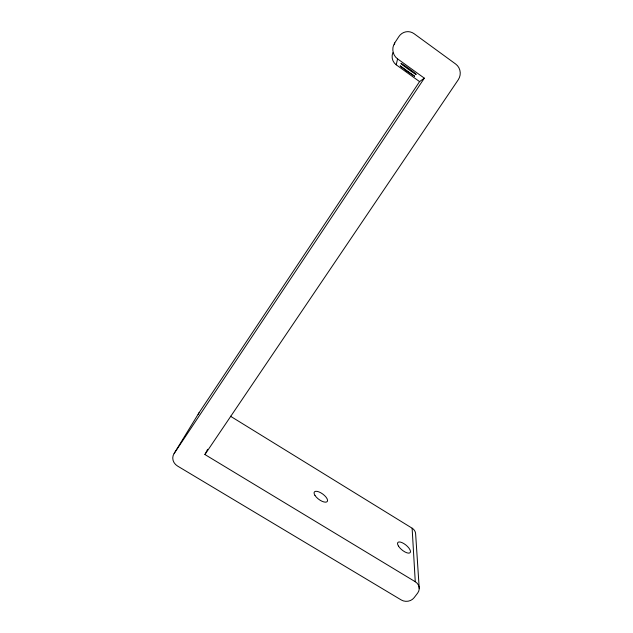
<?xml version="1.0" encoding="UTF-8"?>
<svg xmlns="http://www.w3.org/2000/svg" width="633" height="633" viewBox="0 0 633 633"><rect width="100%" height="100%" fill="white"/><g stroke="black" fill="none" stroke-linecap="round" stroke-linejoin="round"><path stroke-width="0.95" d="M394.501 44.737L394.715 42.949L398.837 36.635A11.489 10.927 89.5 0 1 414.077 33.699L455.705 64.06A11.299 10.808 -82.1 0 1 458.252 79.766L204.918 454.534L415.264 581.727A9.258 8.245 -3.5 0 1 417.598 593.168L414.093 597.718A9.25 8.221 -3.2 0 1 401.259 599.965L177.541 466.046A9.867 8.941 17.4 0 1 174.115 453.529L199.086 412.692L419.576 81.61L424.339 78.168L397.564 58.869A11.449 10.911 88.9 0 1 394.715 42.949M419.576 81.61L396.234 64.819L397.564 58.869M204.918 454.534L207.64 449.311M174.115 453.529L424.339 78.168M230.459 416.221L412.123 528.199A8.221 7.446 -3.4 0 1 415.667 534.41L419.244 588.603M412.123 528.199L415.264 581.727M396.234 64.819A9.954 9.495 88.5 0 1 392.856 52.697M198.184 414.583A8.704 8 18.5 0 1 199.086 412.692M414.568 76.213L406.354 70.849L400.135 65.848L414.568 76.213M403.15 65.405A9.519 0.443 35.8 0 0 416.079 74.441A9.519 0.443 35.8 0 0 406.608 66.979A9.519 0.443 35.8 0 0 403.15 65.405M398.497 546.137A7.968 3.141 39.2 0 0 409.725 552.941A7.968 3.141 39.2 0 0 403.807 543.557A7.968 3.141 39.2 0 0 398.497 546.137M314.973 495.433A8.023 3.307 36.3 0 0 326.683 501.953A8.023 3.307 36.3 0 0 320.796 492.79A8.023 3.307 36.3 0 0 314.973 495.433"/></g></svg>
